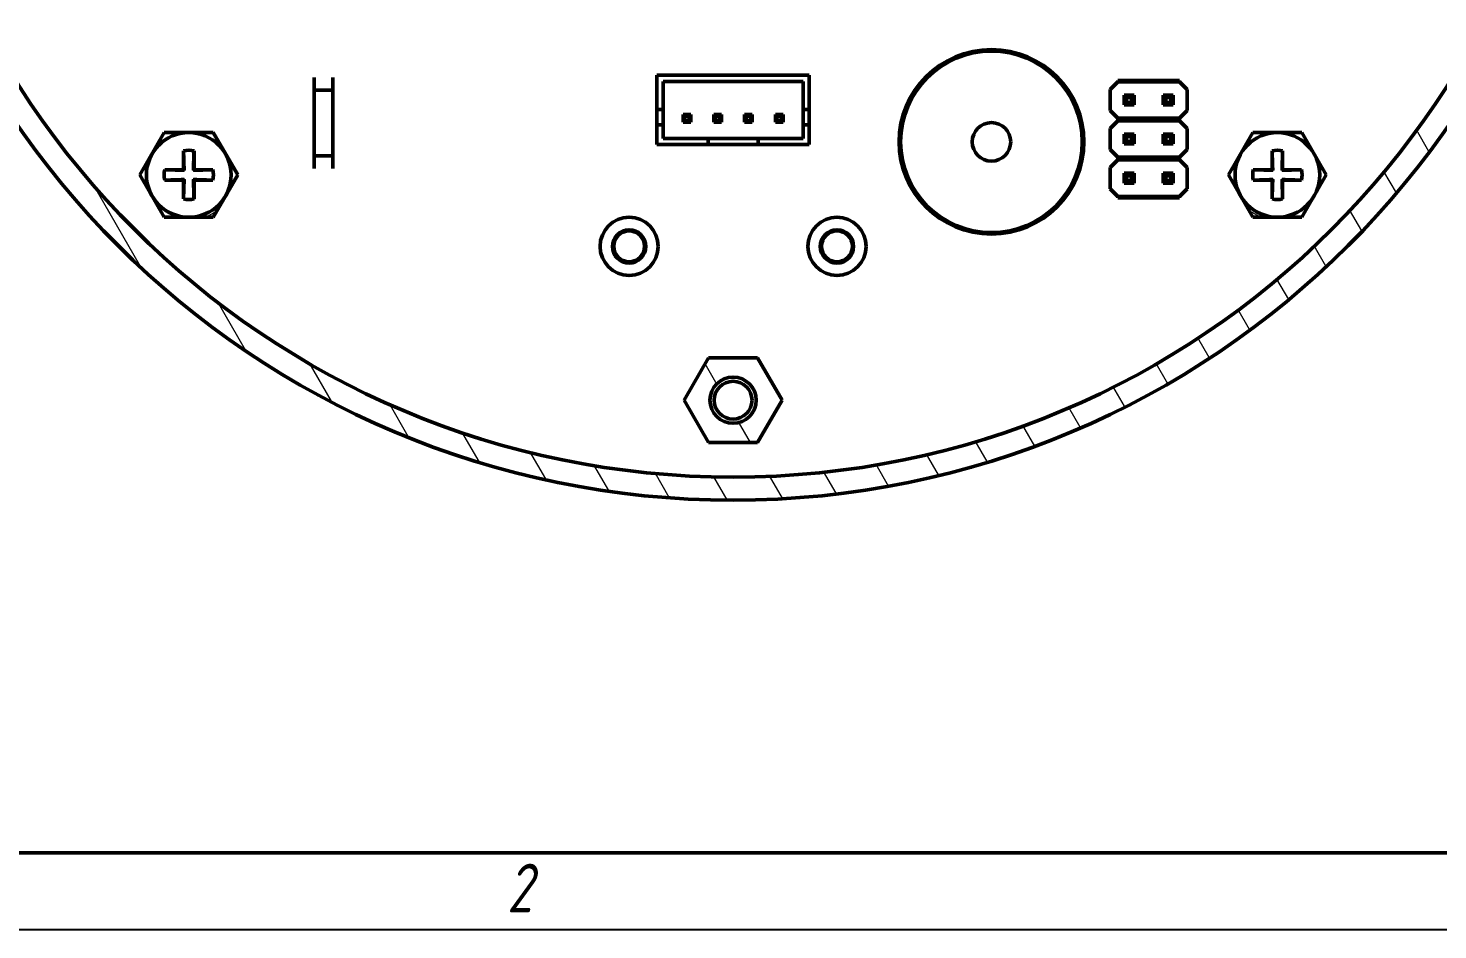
# Model space of a CAD drawing. Header units: millimetres. Extents: x 0 to 586, y -128 to 462.
# Drawn here: x 74.2 to 165.7, y 0 to 58.6 of the extents above; entities that cross this region are included whole.
import ezdxf

# ---------------------------------------------------------------- set-up
doc = ezdxf.new("R2010")
doc.units = ezdxf.units.MM
doc.linetypes.add('Сплошная', pattern=[0])
doc.layers.add('Viewport1ForCustomObjects_0', color=7, linetype='Continuous')
doc.layers.add('Viewport3ForCustomObjects_0', color=7, linetype='Continuous')
for name, color, linetype, lineweight in [('Видимый контур (ГОСТ)', 7, 'Сплошная', 50), ('Кромка (ГОСТ)', 7, 'Сплошная', 50), ('Штриховка (ГОСТ)', 7, 'Сплошная', 18)]:
    doc.layers.add(name, color=color, linetype=linetype, lineweight=lineweight)

# ---------------------------------------------------------------- blocks, each defined once
blk = doc.blocks.new('CustomObjectsInViewport3_0')
at = {"layer": 'Видимый контур (ГОСТ)', "ltscale": 1.31579}
for p, q in [((-10067.95, -10091.877), (-10067.95, -10094.095)), ((-10058.05, -10091.877), (-10067.95, -10091.877)), ((-10058.05, -10094.095), (-10058.05, -10091.877)), ((-10090.213, -10092.029), (-10090.213, -10092.847)), ((-10090.213, -10097.124), (-10090.213, -10092.847)), ((-10089.005, -10092.847), (-10090.213, -10092.847)), ((-10089.005, -10092.029), (-10089.005, -10092.847)), ((-10089.005, -10092.847), (-10089.005, -10097.124)), ((-10067.55, -10092.277), (-10067.55, -10094.095)), ((-10058.45, -10092.277), (-10067.55, -10092.277)), ((-10058.45, -10094.095), (-10058.45, -10092.277)), ((-10038.004, -10092.299), (-10038.504, -10092.799)), ((-10038.504, -10092.799), (-10038.504, -10094.169)), ((-10038.004, -10092.214), (-10034.004, -10092.214)), ((-10038.004, -10092.299), (-10038.004, -10092.214)), ((-10034.004, -10092.299), (-10038.004, -10092.299)), ((-10034.004, -10092.214), (-10034.004, -10092.299)), ((-10033.504, -10092.799), (-10034.004, -10092.299)), ((-10033.504, -10094.169), (-10033.504, -10092.799)), ((-10037.594, -10093.164), (-10037.594, -10093.804)), ((-10036.954, -10093.164), (-10037.594, -10093.164)), ((-10037.594, -10093.164), (-10037.434, -10093.324)), ((-10037.594, -10093.804), (-10037.434, -10093.644)), ((-10037.594, -10093.804), (-10036.954, -10093.804)), ((-10037.434, -10093.324), (-10037.434, -10093.644)), ((-10037.114, -10093.324), (-10037.434, -10093.324)), ((-10037.434, -10093.644), (-10037.114, -10093.644)), ((-10036.954, -10093.164), (-10037.114, -10093.324)), ((-10037.114, -10093.644), (-10037.114, -10093.324)), ((-10036.954, -10093.804), (-10037.114, -10093.644)), ((-10036.954, -10093.804), (-10036.954, -10093.164)), ((-10035.054, -10093.164), (-10035.054, -10093.804)), ((-10034.414, -10093.164), (-10035.054, -10093.164)), ((-10035.054, -10093.164), (-10034.894, -10093.324)), ((-10035.054, -10093.804), (-10034.894, -10093.644)), ((-10035.054, -10093.804), (-10034.414, -10093.804)), ((-10034.894, -10093.324), (-10034.894, -10093.644)), ((-10034.574, -10093.324), (-10034.894, -10093.324)), ((-10034.894, -10093.644), (-10034.574, -10093.644)), ((-10034.414, -10093.164), (-10034.574, -10093.324)), ((-10034.574, -10093.644), (-10034.574, -10093.324)), ((-10034.414, -10093.804), (-10034.574, -10093.644)), ((-10034.414, -10093.804), (-10034.414, -10093.164)), ((-10067.95, -10095.092), (-10067.95, -10094.095)), ((-10067.55, -10094.095), (-10067.95, -10094.095)), ((-10067.55, -10095.092), (-10067.55, -10094.095)), ((-10066.25, -10094.427), (-10065.75, -10094.427)), ((-10066.15, -10094.527), (-10066.25, -10094.427)), ((-10066.25, -10094.927), (-10066.25, -10094.427)), ((-10065.85, -10094.527), (-10066.15, -10094.527)), ((-10066.15, -10094.527), (-10066.15, -10094.827)), ((-10065.85, -10094.527), (-10065.75, -10094.427)), ((-10065.85, -10094.827), (-10065.85, -10094.527)), ((-10065.75, -10094.427), (-10065.75, -10094.927)), ((-10064.25, -10094.427), (-10063.75, -10094.427)), ((-10064.15, -10094.527), (-10064.25, -10094.427)), ((-10064.25, -10094.927), (-10064.25, -10094.427)), ((-10063.85, -10094.527), (-10064.15, -10094.527)), ((-10064.15, -10094.527), (-10064.15, -10094.827)), ((-10063.85, -10094.527), (-10063.75, -10094.427)), ((-10063.85, -10094.827), (-10063.85, -10094.527)), ((-10063.75, -10094.427), (-10063.75, -10094.927)), ((-10062.25, -10094.427), (-10061.75, -10094.427)), ((-10062.25, -10094.927), (-10062.25, -10094.427)), ((-10062.15, -10094.527), (-10062.25, -10094.427)), ((-10061.85, -10094.527), (-10062.15, -10094.527)), ((-10062.15, -10094.527), (-10062.15, -10094.827)), ((-10061.85, -10094.527), (-10061.75, -10094.427)), ((-10061.85, -10094.827), (-10061.85, -10094.527)), ((-10061.75, -10094.427), (-10061.75, -10094.927)), ((-10060.25, -10094.427), (-10059.75, -10094.427)), ((-10060.25, -10094.927), (-10060.25, -10094.427)), ((-10060.15, -10094.527), (-10060.25, -10094.427)), ((-10059.85, -10094.527), (-10060.15, -10094.527)), ((-10060.15, -10094.527), (-10060.15, -10094.827)), ((-10059.85, -10094.527), (-10059.75, -10094.427)), ((-10059.85, -10094.827), (-10059.85, -10094.527)), ((-10059.75, -10094.427), (-10059.75, -10094.927)), ((-10058.45, -10094.095), (-10058.05, -10094.095)), ((-10058.45, -10095.092), (-10058.45, -10094.095)), ((-10058.05, -10095.092), (-10058.05, -10094.095)), ((-10038.504, -10094.169), (-10038.004, -10094.669)), ((-10038.004, -10094.669), (-10034.004, -10094.669)), ((-10038.004, -10094.754), (-10038.004, -10094.669)), ((-10034.004, -10094.669), (-10033.504, -10094.169)), ((-10034.004, -10094.669), (-10034.004, -10094.754)), ((-10101.535, -10098.355), (-10099.945, -10095.601)), ((-10099.945, -10095.601), (-10096.765, -10095.601)), ((-10096.765, -10095.601), (-10095.175, -10098.355)), ((-10067.55, -10095.092), (-10067.95, -10095.092)), ((-10067.95, -10095.092), (-10067.95, -10096.377)), ((-10067.55, -10095.092), (-10067.55, -10095.977)), ((-10066.25, -10094.927), (-10066.15, -10094.827)), ((-10065.75, -10094.927), (-10066.25, -10094.927)), ((-10066.15, -10094.827), (-10065.85, -10094.827)), ((-10065.75, -10094.927), (-10065.85, -10094.827)), ((-10064.25, -10094.927), (-10064.15, -10094.827)), ((-10063.75, -10094.927), (-10064.25, -10094.927)), ((-10064.15, -10094.827), (-10063.85, -10094.827)), ((-10063.75, -10094.927), (-10063.85, -10094.827)), ((-10062.25, -10094.927), (-10062.15, -10094.827)), ((-10061.75, -10094.927), (-10062.25, -10094.927)), ((-10062.15, -10094.827), (-10061.85, -10094.827)), ((-10061.75, -10094.927), (-10061.85, -10094.827)), ((-10060.25, -10094.927), (-10060.15, -10094.827)), ((-10059.75, -10094.927), (-10060.25, -10094.927)), ((-10060.15, -10094.827), (-10059.85, -10094.827)), ((-10059.75, -10094.927), (-10059.85, -10094.827)), ((-10058.45, -10095.092), (-10058.05, -10095.092)), ((-10058.45, -10095.977), (-10058.45, -10095.092)), ((-10058.05, -10096.377), (-10058.05, -10095.092)), ((-10038.004, -10094.839), (-10038.504, -10095.339)), ((-10038.504, -10095.339), (-10038.504, -10096.709)), ((-10038.004, -10094.754), (-10034.004, -10094.754)), ((-10038.004, -10094.839), (-10038.004, -10094.754)), ((-10034.004, -10094.839), (-10038.004, -10094.839)), ((-10034.004, -10094.754), (-10034.004, -10094.839)), ((-10033.504, -10095.339), (-10034.004, -10094.839)), ((-10033.504, -10096.709), (-10033.504, -10095.339)), ((-10030.825, -10098.355), (-10029.235, -10095.601)), ((-10029.235, -10095.601), (-10026.055, -10095.601)), ((-10026.055, -10095.601), (-10024.465, -10098.355)), ((-10067.95, -10096.377), (-10064.625, -10096.377)), ((-10067.55, -10095.977), (-10064.625, -10095.977)), ((-10064.625, -10095.977), (-10064.625, -10096.377)), ((-10064.625, -10095.977), (-10061.375, -10095.977)), ((-10064.625, -10096.377), (-10061.375, -10096.377)), ((-10061.375, -10095.977), (-10058.45, -10095.977)), ((-10061.375, -10095.977), (-10061.375, -10096.377)), ((-10061.375, -10096.377), (-10058.05, -10096.377)), ((-10037.594, -10095.704), (-10037.594, -10096.344)), ((-10036.954, -10095.704), (-10037.594, -10095.704)), ((-10037.594, -10095.704), (-10037.434, -10095.864)), ((-10037.594, -10096.344), (-10037.434, -10096.184)), ((-10037.594, -10096.344), (-10036.954, -10096.344)), ((-10037.434, -10095.864), (-10037.434, -10096.184)), ((-10037.114, -10095.864), (-10037.434, -10095.864)), ((-10037.434, -10096.184), (-10037.114, -10096.184)), ((-10036.954, -10095.704), (-10037.114, -10095.864)), ((-10037.114, -10096.184), (-10037.114, -10095.864)), ((-10036.954, -10096.344), (-10037.114, -10096.184)), ((-10036.954, -10096.344), (-10036.954, -10095.704)), ((-10035.054, -10095.704), (-10035.054, -10096.344)), ((-10034.414, -10095.704), (-10035.054, -10095.704)), ((-10035.054, -10095.704), (-10034.894, -10095.864)), ((-10035.054, -10096.344), (-10034.894, -10096.184)), ((-10035.054, -10096.344), (-10034.414, -10096.344)), ((-10034.894, -10095.864), (-10034.894, -10096.184)), ((-10034.574, -10095.864), (-10034.894, -10095.864)), ((-10034.894, -10096.184), (-10034.574, -10096.184)), ((-10034.414, -10095.704), (-10034.574, -10095.864)), ((-10034.574, -10096.184), (-10034.574, -10095.864)), ((-10034.414, -10096.344), (-10034.574, -10096.184)), ((-10034.414, -10096.344), (-10034.414, -10095.704)), ((-10098.698, -10098.013), (-10098.698, -10096.792)), ((-10098.013, -10096.792), (-10098.013, -10098.013)), ((-10090.213, -10097.941), (-10090.213, -10097.124)), ((-10089.005, -10097.124), (-10090.213, -10097.124)), ((-10089.005, -10097.941), (-10089.005, -10097.124)), ((-10038.504, -10096.709), (-10038.004, -10097.209)), ((-10038.004, -10097.379), (-10038.504, -10097.879)), ((-10038.004, -10097.294), (-10038.004, -10097.209)), ((-10038.004, -10097.209), (-10034.004, -10097.209)), ((-10034.004, -10097.294), (-10038.004, -10097.294)), ((-10038.004, -10097.379), (-10038.004, -10097.294)), ((-10034.004, -10097.379), (-10038.004, -10097.379)), ((-10034.004, -10097.209), (-10033.504, -10096.709)), ((-10034.004, -10097.209), (-10034.004, -10097.294)), ((-10034.004, -10097.294), (-10034.004, -10097.379)), ((-10033.504, -10097.879), (-10034.004, -10097.379)), ((-10027.987, -10098.013), (-10027.987, -10096.792)), ((-10027.302, -10096.792), (-10027.302, -10098.013)), ((-10099.945, -10101.109), (-10101.535, -10098.355)), ((-10099.918, -10098.013), (-10098.698, -10098.013)), ((-10098.698, -10098.013), (-10098.657, -10098.054)), ((-10098.054, -10098.054), (-10098.013, -10098.013)), ((-10098.013, -10098.013), (-10096.792, -10098.013)), ((-10095.175, -10098.355), (-10096.765, -10101.109)), ((-10038.504, -10097.879), (-10038.504, -10099.249)), ((-10037.594, -10098.244), (-10037.594, -10098.884)), ((-10036.954, -10098.244), (-10037.594, -10098.244)), ((-10037.594, -10098.244), (-10037.434, -10098.404)), ((-10036.954, -10098.244), (-10037.114, -10098.404)), ((-10036.954, -10098.884), (-10036.954, -10098.244)), ((-10035.054, -10098.244), (-10035.054, -10098.884)), ((-10034.414, -10098.244), (-10035.054, -10098.244)), ((-10035.054, -10098.244), (-10034.894, -10098.404)), ((-10034.414, -10098.244), (-10034.574, -10098.404)), ((-10034.414, -10098.884), (-10034.414, -10098.244)), ((-10033.504, -10099.249), (-10033.504, -10097.879)), ((-10029.235, -10101.109), (-10030.825, -10098.355)), ((-10029.208, -10098.013), (-10027.987, -10098.013)), ((-10027.987, -10098.013), (-10027.946, -10098.054)), ((-10027.343, -10098.054), (-10027.302, -10098.013)), ((-10027.302, -10098.013), (-10026.082, -10098.013)), ((-10024.465, -10098.355), (-10026.055, -10101.109)), ((-10098.698, -10098.698), (-10099.918, -10098.698)), ((-10098.657, -10098.657), (-10098.698, -10098.698)), ((-10098.698, -10099.918), (-10098.698, -10098.698)), ((-10098.013, -10098.698), (-10098.054, -10098.657)), ((-10098.013, -10098.698), (-10098.013, -10099.918)), ((-10096.792, -10098.698), (-10098.013, -10098.698)), ((-10038.504, -10099.249), (-10038.004, -10099.749)), ((-10037.594, -10098.884), (-10037.434, -10098.724)), ((-10037.594, -10098.884), (-10036.954, -10098.884)), ((-10037.434, -10098.404), (-10037.434, -10098.724)), ((-10037.114, -10098.404), (-10037.434, -10098.404)), ((-10037.434, -10098.724), (-10037.114, -10098.724)), ((-10037.114, -10098.724), (-10037.114, -10098.404)), ((-10036.954, -10098.884), (-10037.114, -10098.724)), ((-10035.054, -10098.884), (-10034.894, -10098.724)), ((-10035.054, -10098.884), (-10034.414, -10098.884)), ((-10034.894, -10098.404), (-10034.894, -10098.724)), ((-10034.574, -10098.404), (-10034.894, -10098.404)), ((-10034.894, -10098.724), (-10034.574, -10098.724)), ((-10034.574, -10098.724), (-10034.574, -10098.404)), ((-10034.414, -10098.884), (-10034.574, -10098.724)), ((-10034.004, -10099.749), (-10033.504, -10099.249)), ((-10027.987, -10098.698), (-10029.208, -10098.698)), ((-10027.946, -10098.657), (-10027.987, -10098.698)), ((-10027.987, -10099.918), (-10027.987, -10098.698)), ((-10027.302, -10098.698), (-10027.343, -10098.657)), ((-10027.302, -10098.698), (-10027.302, -10099.918)), ((-10026.082, -10098.698), (-10027.302, -10098.698)), ((-10038.004, -10099.749), (-10034.004, -10099.749)), ((-10038.004, -10099.834), (-10038.004, -10099.749)), ((-10034.004, -10099.834), (-10038.004, -10099.834)), ((-10034.004, -10099.749), (-10034.004, -10099.834)), ((-10096.765, -10101.109), (-10099.945, -10101.109)), ((-10026.055, -10101.109), (-10029.235, -10101.109)), ((-10066.18, -10113), (-10064.59, -10110.246)), ((-10064.59, -10110.246), (-10061.41, -10110.246)), ((-10061.41, -10110.246), (-10059.82, -10113)), ((-10064.59, -10115.754), (-10066.18, -10113)), ((-10059.82, -10113), (-10061.41, -10115.754)), ((-10061.41, -10115.754), (-10064.59, -10115.754))]:
    blk.add_line(p, q, dxfattribs=at)
for centre, radius in [((-10063, -10063), 56.5), ((-10063, -10063), 55), ((-10046.216, -10096.204), 6), ((-10046.216, -10096.204), 5.9), ((-10098.355, -10098.355), 2.75), ((-10046.216, -10096.204), 1.25), ((-10027.645, -10098.355), 2.75), ((-10069.75, -10103), 1.889), ((-10056.25, -10103), 1.889), ((-10069.75, -10103), 1.083), ((-10069.75, -10103), 1), ((-10056.25, -10103), 1.083), ((-10056.25, -10103), 1), ((-10063, -10113), 1.5), ((-10063, -10113), 1.23)]:
    blk.add_circle(centre, radius, dxfattribs=at)
at = {"layer": 'Видимый контур (ГОСТ)', "ltscale": 1.31579, "extrusion": (0, 0, -1)}
for centre, start, end in [((10098.355, -10098.355), 77.64384, 102.35616), ((10027.645, -10098.355), 77.64384, 102.35616), ((10098.355, -10098.355), 347.64384, 12.35616), ((10098.355, -10098.355), 167.64384, 192.35616), ((10027.645, -10098.355), 347.64384, 12.35616), ((10027.645, -10098.355), 167.64384, 192.35616), ((10098.355, -10098.355), 257.64384, 282.35616), ((10027.645, -10098.355), 257.64384, 282.35616)]:
    blk.add_arc(centre, 1.6, start, end, dxfattribs=at)
at = {"layer": 'Видимый контур (ГОСТ)', "ltscale": 1.31579}
for points, weights, knots in [([(-10098.698, -10096.792), (-10098.695, -10096.882), (-10098.675, -10097.462), (-10098.66, -10097.926), (-10098.657, -10098.054)], [1.87913725821, 1.97175060236, 2.88984367579, 4.43328965765, 5.01632485671], [0.0391024, 0.0391024, 0.0391024, 0.0477453, 0.1266814, 0.2323788, 0.2323788, 0.2323788]), ([(-10098.054, -10098.054), (-10098.049, -10097.845), (-10098.023, -10097.087), (-10098.013, -10096.792)], [5.01632485671, 4.12700923652, 2.22261323409, 1.87913725821], [0.6424717, 0.6424717, 0.6424717, 0.8036941, 0.8357481, 0.8357481, 0.8357481]), ([(-10027.987, -10096.792), (-10027.984, -10096.882), (-10027.964, -10097.462), (-10027.949, -10097.926), (-10027.946, -10098.054)], [1.87913725821, 1.97175060236, 2.88984367579, 4.43328965765, 5.01632485671], [0.0391024, 0.0391024, 0.0391024, 0.0477453, 0.1266814, 0.2323788, 0.2323788, 0.2323788]), ([(-10027.343, -10098.054), (-10027.338, -10097.845), (-10027.312, -10097.087), (-10027.302, -10096.792)], [5.01632485671, 4.12700923652, 2.22261323409, 1.87913725821], [0.6424717, 0.6424717, 0.6424717, 0.8036941, 0.8357481, 0.8357481, 0.8357481]), ([(-10098.657, -10098.054), (-10098.866, -10098.049), (-10099.624, -10098.023), (-10099.918, -10098.013)], [5.01632485671, 4.12700923652, 2.22261323409, 1.87913725821], [0.6424717, 0.6424717, 0.6424717, 0.8036941, 0.8357481, 0.8357481, 0.8357481]), ([(-10096.792, -10098.013), (-10096.882, -10098.016), (-10097.462, -10098.036), (-10097.926, -10098.051), (-10098.054, -10098.054)], [1.87913725821, 1.97175060236, 2.88984367579, 4.43328965765, 5.01632485671], [0.0391024, 0.0391024, 0.0391024, 0.0477453, 0.1266814, 0.2323788, 0.2323788, 0.2323788]), ([(-10027.946, -10098.054), (-10028.155, -10098.049), (-10028.913, -10098.023), (-10029.208, -10098.013)], [5.01632485671, 4.12700923652, 2.22261323409, 1.87913725821], [0.6424717, 0.6424717, 0.6424717, 0.8036941, 0.8357481, 0.8357481, 0.8357481]), ([(-10026.082, -10098.013), (-10026.171, -10098.016), (-10026.751, -10098.036), (-10027.216, -10098.051), (-10027.343, -10098.054)], [1.87913725821, 1.97175060236, 2.88984367579, 4.43328965765, 5.01632485671], [0.0391024, 0.0391024, 0.0391024, 0.0477453, 0.1266814, 0.2323788, 0.2323788, 0.2323788]), ([(-10099.918, -10098.698), (-10099.829, -10098.695), (-10099.249, -10098.675), (-10098.784, -10098.66), (-10098.657, -10098.657)], [1.87913725821, 1.97175060236, 2.88984367579, 4.43328965765, 5.01632485671], [0.0391024, 0.0391024, 0.0391024, 0.0477453, 0.1266814, 0.2323788, 0.2323788, 0.2323788]), ([(-10098.657, -10098.657), (-10098.662, -10098.866), (-10098.688, -10099.624), (-10098.698, -10099.918)], [5.01632485671, 4.12700923652, 2.22261323409, 1.87913725821], [0.6424717, 0.6424717, 0.6424717, 0.8036941, 0.8357481, 0.8357481, 0.8357481]), ([(-10098.013, -10099.918), (-10098.016, -10099.829), (-10098.036, -10099.249), (-10098.051, -10098.784), (-10098.054, -10098.657)], [1.87913725821, 1.97175060236, 2.88984367579, 4.43328965765, 5.01632485671], [0.0391024, 0.0391024, 0.0391024, 0.0477453, 0.1266814, 0.2323788, 0.2323788, 0.2323788]), ([(-10098.054, -10098.657), (-10097.845, -10098.662), (-10097.087, -10098.688), (-10096.792, -10098.698)], [5.01632485671, 4.12700923652, 2.22261323409, 1.87913725821], [0.6424717, 0.6424717, 0.6424717, 0.8036941, 0.8357481, 0.8357481, 0.8357481]), ([(-10029.208, -10098.698), (-10029.118, -10098.695), (-10028.538, -10098.675), (-10028.074, -10098.66), (-10027.946, -10098.657)], [1.87913725821, 1.97175060236, 2.88984367579, 4.43328965765, 5.01632485671], [0.0391024, 0.0391024, 0.0391024, 0.0477453, 0.1266814, 0.2323788, 0.2323788, 0.2323788]), ([(-10027.946, -10098.657), (-10027.951, -10098.866), (-10027.977, -10099.624), (-10027.987, -10099.918)], [5.01632485671, 4.12700923652, 2.22261323409, 1.87913725821], [0.6424717, 0.6424717, 0.6424717, 0.8036941, 0.8357481, 0.8357481, 0.8357481]), ([(-10027.302, -10099.918), (-10027.305, -10099.829), (-10027.325, -10099.249), (-10027.34, -10098.784), (-10027.343, -10098.657)], [1.87913725821, 1.97175060236, 2.88984367579, 4.43328965765, 5.01632485671], [0.0391024, 0.0391024, 0.0391024, 0.0477453, 0.1266814, 0.2323788, 0.2323788, 0.2323788]), ([(-10027.343, -10098.657), (-10027.134, -10098.662), (-10026.376, -10098.688), (-10026.082, -10098.698)], [5.01632485671, 4.12700923652, 2.22261323409, 1.87913725821], [0.6424717, 0.6424717, 0.6424717, 0.8036941, 0.8357481, 0.8357481, 0.8357481])]:
    blk.add_rational_spline(points, weights, degree=2, knots=knots, dxfattribs=at)
at = {"layer": 'Штриховка (ГОСТ)', "linetype": 'Сплошная', "ltscale": 0.473684}
for p, q in [((-10017.807, -10096.826), (-10018.611, -10095.434)), ((-10096.149, -10096.803), (-10096.091, -10096.77)), ((-10029.851, -10096.803), (-10029.909, -10096.77)), ((-10019.913, -10099.529), (-10020.72, -10098.13)), ((-10101.481, -10104.299), (-10104.6, -10098.896)), ((-10100.861, -10099.524), (-10100.83, -10099.506)), ((-10025.139, -10099.524), (-10025.17, -10099.506)), ((-10097.257, -10101.109), (-10096.519, -10100.683)), ((-10028.743, -10101.109), (-10029.481, -10100.683)), ((-10022.162, -10101.984), (-10022.95, -10100.618)), ((-10024.501, -10104.282), (-10025.262, -10102.964)), ((-10026.911, -10106.457), (-10027.679, -10105.127)), ((-10094.665, -10109.755), (-10096.491, -10106.593)), ((-10029.452, -10108.407), (-10030.212, -10107.091)), ((-10032.07, -10110.223), (-10032.812, -10108.937)), ((-10089.095, -10113.052), (-10090.536, -10110.557)), ((-10064.043, -10111.994), (-10064.821, -10110.646)), ((-10034.75, -10111.93), (-10035.515, -10110.605)), ((-10037.569, -10113.398), (-10038.322, -10112.093)), ((-10084.097, -10115.358), (-10085.345, -10113.198)), ((-10040.451, -10114.757), (-10041.196, -10113.465)), ((-10061.872, -10115.754), (-10062.65, -10114.406)), ((-10043.409, -10115.982), (-10044.182, -10114.644)), ((-10079.492, -10116.986), (-10080.61, -10115.049)), ((-10046.498, -10116.982), (-10047.269, -10115.646)), ((-10075.171, -10118.118), (-10076.2, -10116.337)), ((-10049.658, -10117.859), (-10050.432, -10116.518)), ((-10071.071, -10118.871), (-10072.035, -10117.201)), ((-10052.908, -10118.579), (-10053.716, -10117.18)), ((-10067.146, -10119.319), (-10068.063, -10117.731)), ((-10063.385, -10119.483), (-10064.25, -10117.984)), ((-10059.79, -10119.36), (-10060.629, -10117.907)), ((-10056.302, -10119.051), (-10057.122, -10117.631))]:
    blk.add_line(p, q, dxfattribs=at)
blk = doc.blocks.new('CustomObjectsInViewport1_0')
at = {"layer": 'Кромка (ГОСТ)', "ltscale": 1.31579}
blk.add_line((20, 5), (415, 5), dxfattribs=at)
at = {"layer": 'Кромка (ГОСТ)', "lineweight": 25, "ltscale": 0.657895}
blk.add_line((420, 0), (0, 0), dxfattribs=at)
at = {"layer": 'Кромка (ГОСТ)', "insert": (105.279, 4.299), "char_height": 3.17, "attachment_point": 1}
blk.add_mtext('\\fGOST Common|b0|i1;\\W0.8;2', dxfattribs=at)

msp = doc.modelspace()

# ---------------------------------------------------------------- block references
at = {"layer": 'Viewport1ForCustomObjects_0'}
msp.add_blockref('CustomObjectsInViewport1_0', (0, 0), dxfattribs=at)
at = {"layer": 'Viewport3ForCustomObjects_0'}
msp.add_blockref('CustomObjectsInViewport3_0', (10182.966, 10147.43), dxfattribs=at)

doc.saveas('drawing.dxf')
